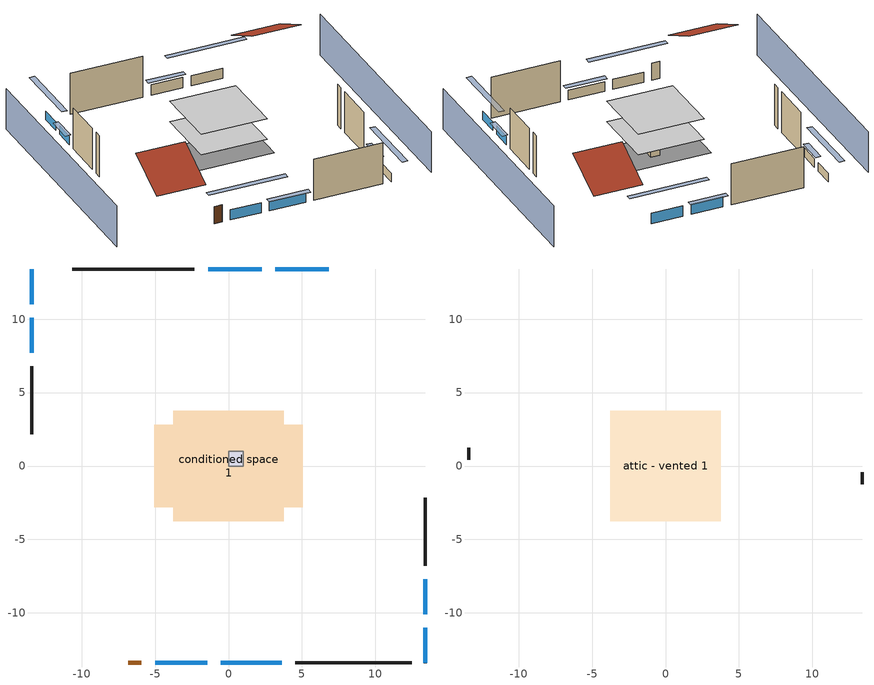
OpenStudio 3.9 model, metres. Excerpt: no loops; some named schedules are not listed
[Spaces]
conditioned space 1
 floor foundation (Slab1 construction): -5.06,-2.82 -5.06,2.82 5.06,2.82 5.06,-2.82 z0
 floor adiabatic (AdiabaticFloorConstruction): -3.78,-3.78 -3.78,3.78 3.78,3.78 3.78,-3.78 z2.44
 wall outside (Wall1 construction): -2.32,13.42 -10.62,13.42 z0:4.88
 wall outside (Wall2 construction): 13.42,-6.79 13.42,-2.17 z0:4.88
 wall outside (Wall3 construction): 4.56,-13.42 12.49,-13.42 z0:4.88
 wall outside (Wall4 construction): -13.42,6.79 -13.42,2.17 z0:4.88
 wall outside (AdiabaticWallConstruction): 6.84,13.42 3.19,13.42 / 2.26,13.42 -1.39,13.42 z0:1.22; 13.42,-13.42 13.42,-11.03 / 13.42,-10.1 13.42,-7.72 / -13.42,13.42 -13.42,11.03 / -13.42,10.1 -13.42,7.72 z0:1.04; -5,-13.42 -1.46,-13.42 z0:1.19; -0.53,-13.42 3.63,-13.42 z0:1.13
 wall outside (AdiabaticWallConstruction 1): -6.84,-13.42 -5.93,-13.42 z0:2.03
 window (WindowConstruction): 6.84,13.42 3.19,13.42 z0:1.22
 window (WindowConstruction 1): 2.26,13.42 -1.39,13.42 z0:1.22
 window (WindowConstruction 2): 13.42,-13.42 13.42,-11.03 z0:1.04
 window (WindowConstruction 3): 13.42,-10.1 13.42,-7.72 z0:1.04
 window (WindowConstruction 4): -5,-13.42 -1.46,-13.42 z0:1.19
 window (WindowConstruction 5): -0.53,-13.42 3.63,-13.42 z0:1.13
 window (WindowConstruction 6): -13.42,13.42 -13.42,11.03 z0:1.04
 window (WindowConstruction 7): -13.42,10.1 -13.42,7.72 z0:1.04
 door (Door): -6.84,-13.42 -5.93,-13.42 z0:2.03
 ceiling adiabatic (AdiabaticFloorConstruction): 3.78,-3.78 3.78,3.78 -3.78,3.78 -3.78,-3.78 z2.44
furnace airloop ret air space
 floor adiabatic (AdiabaticConst): 0,0 0,1 1,1 1,0 z0
 wall adiabatic (AdiabaticConst): 0,1 0,0 1,0 1,1 0,1 z0:1
 ceiling adiabatic (AdiabaticConst): 1,0 1,1 0,1 0,0 z1
attic - vented 1
 floor to conditioned space 1 (Floor1 construction Reversed): -3.78,-3.78 -3.78,3.78 3.78,3.78 3.78,-3.78 z4.88
 wall outside (Wall5 construction): 13.42,-1.24 13.42,-0.43 z0:4.88
 wall outside (Wall6 construction): -13.42,1.24 -13.42,0.43 z0:4.88
 roof outside (Roof1 construction): 7.77,13.42,4.88 7.77,8.37,7.4 13.42,8.37,7.4 13.42,13.42,4.88
 roof outside (Roof2 construction): -7.77,-13.42,4.88 -7.77,-8.37,7.4 -13.42,-8.37,7.4 -13.42,-13.42,4.88
shading: -17.99,13.42 -17.99,-13.42 / 17.99,-13.42 17.99,13.42 z0:4.88; 0.45,13.42 9.58,13.42 9.58,14.03 0.45,14.03 z3.96; -1.69,13.42 2.57,13.42 2.57,14.03 -1.69,14.03 z1.52; 13.42,-8.29 13.42,-16.16 14.03,-16.16 14.03,-8.29 z3.78; 13.42,-7.41 13.42,-10.41 14.03,-10.41 14.03,-7.41 z1.34; 1.29,-13.42 -7.74,-13.42 -7.74,-14.03 1.29,-14.03 z3.93; 3.94,-13.42 -0.83,-13.42 -0.83,-14.03 3.94,-14.03 z1.43; -13.42,8.29 -13.42,16.16 -14.03,16.16 -14.03,8.29 z3.78; -13.42,7.41 -13.42,10.41 -14.03,10.41 -14.03,7.41 z1.34
[Site]
Portland Intl Arpt_OR: Latitude {deg}=45.59; Longitude {deg}=-122.6; Time Zone {hr}=-8; Elevation {m}=33; Terrain=Suburbs; Keep Site Location Information=Yes
[Site:GroundTemperature:Shallow]
10.2558, 8.96328, 8.85977, 9.47314, 11.9355, 14.3863, 16.5111, 17.8571, 17.9714, 16.8767, 14.8061, 12.4304
[Site:WaterMainsTemperature]
Calculation Method=Schedule; Temperature Schedule=mains temperature schedule
[Building]
Building 1
[Material] Roughness=Rough
Name | Thickness {m} | Conductivity {W/m-K} | Density {kg/m3} | Specific Heat {J/kg-K} | Thermal Absorptance | Solar Absorptance | Visible Absorptance
wood shingles or shakes | 0.00635 | 0.162714 | 1121.4 | 1465.45 | 0.9 | 0.85 | 0.85
roof rigid ins | 0.00281632 | 0.029427 | 32.04 | 1214.23 | 0.9 | 0.7 | 0.7
osb sheathing 0.5 in. | 0.0127 | 0.115458 | 512.64 | 1214.23 | 0.9 | 0.6 | 0.6
wood siding | 0.0254 | 0.102417 | 544.68 | 1172.36 | 0.9 | 0.85 | 0.85
osb sheathing 0.5 in. 1 | 0.0127 | 0.115458 | 512.64 | 1214.23 | 0.9 | 0.7 | 0.7
wall stud and cavity | 0.1397 | 0.550994 | 139.0536 | 1170.24 | 0.9 | 0.7 | 0.7
gypsum board | 0.0127 | 0.160291 | 801 | 837.4 | 0.9 | 0.6 | 0.6
wall stud and cavity 1 | 0.1397 | 0.727959 | 139.0536 | 1170.24 | 0.9 | 0.6 | 0.6
ceiling loosefill ins | 0.169333 | 0.0480833 | 16.02 | 1046.75 | 0.9 | 0.7 | 0.7
ceiling stud and cavity | 0.1397 | 0.0824711 | 65.682 | 1177.47 | 0.9 | 0.7 | 0.7
concrete 4.0 in. | 0.1016 | 1.803125 | 2242.8 | 837.4 | 0.9 | 0.7 | 0.7
floor covering | 0.0127 | 0.0450781 | 54.468 | 1339.84 | 0.9 | 0.9 | 0.9
wood siding 1; wood siding 2 | 0.0254 | 0.102417 | 544.68 | 1172.36
wall rigid ins; floor rigid ins | 0.512978 | 0.029427 | 32.04 | 1214.23 | 0.9 | 0.7 | 0.7
wall stud and cavity 2 | 0.0889 | 0.380278 | 52.3479 | 1209.89 | 0.9 | 0.7 | 0.7
door material | 0.04445 | 0.0612267 | 512.64 | 1214.23 | 0.9 | 0.7 | 0.7
floor stud and cavity | 0.1397 | 1.75129 | 37.0049 | 1207.88 | 0.9 | 0.7 | 0.7
osb sheathing 0.75 in. | 0.01905 | 0.115458 | 512.64 | 1214.23 | 0.9 | 0.7 | 0.7
floor covering 1 | 0.0127 | 0.0433444 | 54.468 | 1339.84 | 0.9 | 0.6 | 0.6
wall stud and cavity 3 | 0.0889 | 0.391764 | 83.0341 | 1211.67 | 0.9 | 0.7 | 0.7
furniture material conditioned space 1 | 0.1524 | 0.115458 | 640.8 | 1214.23 | 0.9 | 0.6 | 0.6
[Construction]
Roof1 construction; Roof2 construction: wood shingles or shakes, roof rigid ins, osb sheathing 0.5 in.
Wall1 construction; Wall2 construction; Wall3 construction; Wall4 construction: wood siding, osb sheathing 0.5 in. 1, wall stud and cavity, gypsum board
Wall5 construction; Wall6 construction: wood siding, osb sheathing 0.5 in. 1, wall stud and cavity 1
Floor1 construction Reversed: gypsum board, ceiling stud and cavity, ceiling loosefill ins
Slab1 construction: concrete 4.0 in., floor covering
WindowConstruction; WindowConstruction 1; WindowConstruction 2; WindowConstruction 3; WindowConstruction 4; WindowConstruction 5; WindowConstruction 6; WindowConstruction 7: WindowMaterial
AdiabaticWallConstruction: wood siding 1, wall rigid ins, wall stud and cavity 2, gypsum board
Door: door material
AdiabaticWallConstruction 1: wood siding 2, wall rigid ins, wall stud and cavity 2, gypsum board
AdiabaticFloorConstruction: floor stud and cavity, floor rigid ins, osb sheathing 0.75 in., floor covering 1
PartitionWallConstruction: gypsum board, wall stud and cavity 3, gypsum board
furniture construction conditioned space 1: furniture material conditioned space 1
AdiabaticConst: Adiabatic
[WindowMaterial:SimpleGlazingSystem]
WindowMaterial: U-Factor {W/m2-K}=4.76952; Solar Heat Gain Coefficient=0.63
[Material:NoMass]
Adiabatic: Roughness=Rough; Thermal Resistance {m2-K/W}=176.1
[ThermalZone] Multiplier=1; Use Ideal Air Loads=No
Name | Volume {m3} | Thermostat
conditioned space | 278.185 | conditioned space temperature setpoint
attic - vented | 32.1115
furnace airloop ret air zone | 1
[Sizing:Zone] Zone Cooling Design Supply Air Temperature Input Method=SupplyAirTemperature; Zone Cooling Design Supply Air Temperature {C}=14; Zone Cooling Design Supply Air Temperature Difference {deltaC}=11.11; Zone Heating Design Supply Air Temperature Input Method=SupplyAirTemperature; Zone Heating Design Supply Air Temperature {C}=40; Zone Heating Design Supply Air Temperature Difference {deltaC}=11.11; Zone Cooling Design Supply Air Humidity Ratio {kg-H2O/kg-air}=0.0085; Zone Heating Design Supply Air Humidity Ratio {kg-H2O/kg-air}=0.008; Cooling Design Air Flow Method=DesignDay; Heating Design Air Flow Method=DesignDay; Account for Dedicated Outdoor Air System=No; Dedicated Outdoor Air System Control Strategy=NeutralSupplyAir; Dedicated Outdoor Air Low Setpoint Temperature for Design {C}=autosize; Dedicated Outdoor Air High Setpoint Temperature for Design {C}=autosize; Zone Load Sizing Method=Sensible Load Only No Latent Load; Zone Latent Cooling Design Supply Air Humidity Ratio Input Method=HumidityRatioDifference; Zone Cooling Design Supply Air Humidity Ratio Difference {kgWater/kgDryAir}=0.005; Zone Latent Heating Design Supply Air Humidity Ratio Input Method=HumidityRatioDifference; Zone Humidification Design Supply Air Humidity Ratio Difference {kgWater/kgDryAir}=0.005; Sizing Option=Coincident
attic - vented; furnace airloop ret air zone
[Space]
Name | Thermal Zone | Volume {m3}
conditioned space 1 | conditioned space | 278.185
attic - vented 1 | attic - vented | 32.1115
furnace airloop ret air space | furnace airloop ret air zone
[ThermostatSetpoint:DualSetpoint]
conditioned space temperature setpoint: Heating Setpoint Temperature Schedule=heating setpoint; Cooling Setpoint Temperature Schedule=cooling setpoint; Temperature Difference Between Cutout And Setpoint {deltaC}=0
[Foundation:Kiva]
Foundation Kiva 1: Initial Indoor Air Temperature {C}=20; Wall Height Above Grade {m}=0.1016; Wall Depth Below Slab {m}=0.2032
[Foundation:Kiva:Settings]
Soil Conductivity {W/m-K}=1.9041; Soil Density {kg/m3}=1842.3; Soil Specific Heat {J/kg-K}=418.7; Ground Solar Absorptivity=0.9; Ground Thermal Absorptivity=0.9; Ground Surface Roughness {m}=0.03; Far-Field Width {m}=40; Deep-Ground Boundary Condition=ZeroFlux; Deep-Ground Depth {m}=40; Minimum Cell Dimension {m}=0.2; Maximum Cell Growth Coefficient=3; Simulation Timestep=Timestep
[SurfaceProperty:ExposedFoundationPerimeter]
Slab1: Exposed Perimeter Calculation Method=TotalExposedPerimeter; Total Exposed Perimeter {m}=31.51632
[SurfaceProperty:IncidentSolarMultiplier] Incident Solar Multiplier=1; Incident Solar Multiplier Schedule=trans schedule winter=0.85 summer=0.7
Window1; Window2; Window3; Window4; Window5; Window6; Window7; Window8
[InternalMass:Definition] Design Level Calculation Method=SurfaceArea
Name | Construction | Surface Area {m2}
partition wall mass | PartitionWallConstruction | 114.085
furniture mass conditioned space 1 | furniture construction conditioned space 1 | 45.63397
[InternalMass] Space or SpaceType=conditioned space 1; Multiplier=1
Name | Internal Mass Definition
partition wall mass | partition wall mass
furniture mass conditioned space 1 | furniture mass conditioned space 1
[EnergyManagementSystem:Sensor]
Name | Output Variable or Output Meter Index Key | Output Variable or Output Meter
water_heater_T_set | water heater setpoint | Schedule Value
out_pb_s |  | Site Outdoor Air Barometric Pressure
out_wt_s |  | Site Outdoor Air Humidity Ratio
site_vw_s |  | Site Wind Speed
cool_season | cooling season schedule | Schedule Value
furnace_airloop_AH_MFR_s | Node 14 | System Node Mass Flow Rate
furnace_airloop_AH_VFR_s | Node 14 | System Node Current Density Volume Flow Rate
furnace_airloop_AH_Tout_s | Node 14 | System Node Temperature
furnace_airloop_AH_Wout_s | Node 14 | System Node Humidity Ratio
furnace_airloop_RA_T_s | Node 17 | System Node Temperature
furnace_airloop_Ra_W_s | Node 17 | System Node Humidity Ratio
furnace_airloop_0_DZ_T_s | attic - vented | Zone Air Temperature
furnace_airloop_0_DZ_W_s | attic - vented | Zone Mean Air Humidity Ratio
natural_vent_s | natural vent schedule | Schedule Value
htg_sp_s | heating setpoint | Schedule Value
clg_sp_s | cooling setpoint | Schedule Value
mech_vent_range_fan_0_sch_s | mech vent range fan 0 schedule | Schedule Value
mech_vent_bath_fan_0_sch_s | mech vent bath fan 0 schedule | Schedule Value
clothes_dryer_exhaust_0_sch_s | clothes_dryer | Schedule Value
htg_load_cond |  | Heating:EnergyTransfer:Zone:CONDITIONED SPACE
clg_load_cond |  | Cooling:EnergyTransfer:Zone:CONDITIONED SPACE
htg_load_duct |  | Heating:EnergyTransfer:Zone:FURNACE AIRLOOP RET AIR ZONE
clg_load_duct |  | Cooling:EnergyTransfer:Zone:FURNACE AIRLOOP RET AIR ZONE
s_conv | Floor1 | Surface Inside Face Convection Heat Gain Energy
s_ig | Floor1 | Surface Inside Face Internal Gains Radiation Heat Gain Energy
s_sol | Floor1 | Surface Inside Face Solar Radiation Heat Gain Energy
s_lgt | Floor1 | Surface Inside Face Lights Radiation Heat Gain Energy
s_surf | Floor1 | Surface Inside Face Net Surface Thermal Radiation Heat Gain Energy
s_conv_1 | inferred conditioned ceiling | Surface Inside Face Convection Heat Gain Energy
s_ig_1 | inferred conditioned ceiling | Surface Inside Face Internal Gains Radiation Heat Gain Energy
s_sol_1 | inferred conditioned ceiling | Surface Inside Face Solar Radiation Heat Gain Energy
s_lgt_1 | inferred conditioned ceiling | Surface Inside Face Lights Radiation Heat Gain Energy
s_surf_1 | inferred conditioned ceiling | Surface Inside Face Net Surface Thermal Radiation Heat Gain Energy
s_conv_2 | inferred conditioned floor | Surface Inside Face Convection Heat Gain Energy
s_ig_2 | inferred conditioned floor | Surface Inside Face Internal Gains Radiation Heat Gain Energy
s_sol_2 | inferred conditioned floor | Surface Inside Face Solar Radiation Heat Gain Energy
s_lgt_2 | inferred conditioned floor | Surface Inside Face Lights Radiation Heat Gain Energy
s_surf_2 | inferred conditioned floor | Surface Inside Face Net Surface Thermal Radiation Heat Gain Energy
s_conv_3 | Slab1 | Surface Inside Face Convection Heat Gain Energy
s_ig_3 | Slab1 | Surface Inside Face Internal Gains Radiation Heat Gain Energy
s_sol_3 | Slab1 | Surface Inside Face Solar Radiation Heat Gain Energy
s_lgt_3 | Slab1 | Surface Inside Face Lights Radiation Heat Gain Energy
s_surf_3 | Slab1 | Surface Inside Face Net Surface Thermal Radiation Heat Gain Energy
ss_sol | Door1 | Surface Inside Face Solar Radiation Heat Gain Energy
ss_lgt | Door1 | Surface Inside Face Lights Radiation Heat Gain Energy
ss_conv | Door1 | Surface Inside Face Convection Heat Gain Energy
ss_ig | Door1 | Surface Inside Face Internal Gains Radiation Heat Gain Energy
ss_surf | Door1 | Surface Inside Face Net Surface Thermal Radiation Heat Gain Energy
ss_conv_1 | Window1 | Surface Inside Face Convection Heat Gain Energy
ss_ig_1 | Window1 | Surface Inside Face Internal Gains Radiation Heat Gain Energy
ss_surf_1 | Window1 | Surface Inside Face Net Surface Thermal Radiation Heat Gain Energy
ss_trans_in | Window1 | Surface Window Transmitted Solar Radiation Rate
ss_back_out | Window1 | Surface Window Shortwave from Zone Back Out Window Heat Transfer Rate
ss_trans_out | Window1 | Surface Inside Face Initial Transmitted Diffuse Transmitted Out Window Solar Radiation Rate
ss_conv_2 | Window2 | Surface Inside Face Convection Heat Gain Energy
ss_ig_2 | Window2 | Surface Inside Face Internal Gains Radiation Heat Gain Energy
ss_surf_2 | Window2 | Surface Inside Face Net Surface Thermal Radiation Heat Gain Energy
ss_trans_in_1 | Window2 | Surface Window Transmitted Solar Radiation Rate
ss_back_out_1 | Window2 | Surface Window Shortwave from Zone Back Out Window Heat Transfer Rate
ss_trans_out_1 | Window2 | Surface Inside Face Initial Transmitted Diffuse Transmitted Out Window Solar Radiation Rate
ss_conv_3 | Window3 | Surface Inside Face Convection Heat Gain Energy
ss_ig_3 | Window3 | Surface Inside Face Internal Gains Radiation Heat Gain Energy
ss_surf_3 | Window3 | Surface Inside Face Net Surface Thermal Radiation Heat Gain Energy
ss_trans_in_2 | Window3 | Surface Window Transmitted Solar Radiation Rate
ss_back_out_2 | Window3 | Surface Window Shortwave from Zone Back Out Window Heat Transfer Rate
ss_trans_out_2 | Window3 | Surface Inside Face Initial Transmitted Diffuse Transmitted Out Window Solar Radiation Rate
ss_conv_4 | Window4 | Surface Inside Face Convection Heat Gain Energy
ss_ig_4 | Window4 | Surface Inside Face Internal Gains Radiation Heat Gain Energy
ss_surf_4 | Window4 | Surface Inside Face Net Surface Thermal Radiation Heat Gain Energy
ss_trans_in_3 | Window4 | Surface Window Transmitted Solar Radiation Rate
ss_back_out_3 | Window4 | Surface Window Shortwave from Zone Back Out Window Heat Transfer Rate
ss_trans_out_3 | Window4 | Surface Inside Face Initial Transmitted Diffuse Transmitted Out Window Solar Radiation Rate
ss_conv_5 | Window5 | Surface Inside Face Convection Heat Gain Energy
ss_ig_5 | Window5 | Surface Inside Face Internal Gains Radiation Heat Gain Energy
ss_surf_5 | Window5 | Surface Inside Face Net Surface Thermal Radiation Heat Gain Energy
ss_trans_in_4 | Window5 | Surface Window Transmitted Solar Radiation Rate
ss_back_out_4 | Window5 | Surface Window Shortwave from Zone Back Out Window Heat Transfer Rate
ss_trans_out_4 | Window5 | Surface Inside Face Initial Transmitted Diffuse Transmitted Out Window Solar Radiation Rate
ss_conv_6 | Window6 | Surface Inside Face Convection Heat Gain Energy
ss_ig_6 | Window6 | Surface Inside Face Internal Gains Radiation Heat Gain Energy
ss_surf_6 | Window6 | Surface Inside Face Net Surface Thermal Radiation Heat Gain Energy
ss_trans_in_5 | Window6 | Surface Window Transmitted Solar Radiation Rate
ss_back_out_5 | Window6 | Surface Window Shortwave from Zone Back Out Window Heat Transfer Rate
ss_trans_out_5 | Window6 | Surface Inside Face Initial Transmitted Diffuse Transmitted Out Window Solar Radiation Rate
ss_conv_7 | Window7 | Surface Inside Face Convection Heat Gain Energy
ss_ig_7 | Window7 | Surface Inside Face Internal Gains Radiation Heat Gain Energy
ss_surf_7 | Window7 | Surface Inside Face Net Surface Thermal Radiation Heat Gain Energy
ss_trans_in_6 | Window7 | Surface Window Transmitted Solar Radiation Rate
ss_back_out_6 | Window7 | Surface Window Shortwave from Zone Back Out Window Heat Transfer Rate
ss_trans_out_6 | Window7 | Surface Inside Face Initial Transmitted Diffuse Transmitted Out Window Solar Radiation Rate
ss_conv_8 | Window8 | Surface Inside Face Convection Heat Gain Energy
ss_ig_8 | Window8 | Surface Inside Face Internal Gains Radiation Heat Gain Energy
ss_surf_8 | Window8 | Surface Inside Face Net Surface Thermal Radiation Heat Gain Energy
ss_trans_in_7 | Window8 | Surface Window Transmitted Solar Radiation Rate
ss_back_out_7 | Window8 | Surface Window Shortwave from Zone Back Out Window Heat Transfer Rate
ss_trans_out_7 | Window8 | Surface Inside Face Initial Transmitted Diffuse Transmitted Out Window Solar Radiation Rate
s_conv_4 | Wall1 | Surface Inside Face Convection Heat Gain Energy
s_ig_4 | Wall1 | Surface Inside Face Internal Gains Radiation Heat Gain Energy
s_sol_4 | Wall1 | Surface Inside Face Solar Radiation Heat Gain Energy
s_lgt_4 | Wall1 | Surface Inside Face Lights Radiation Heat Gain Energy
s_surf_4 | Wall1 | Surface Inside Face Net Surface Thermal Radiation Heat Gain Energy
s_conv_5 | Wall2 | Surface Inside Face Convection Heat Gain Energy
s_ig_5 | Wall2 | Surface Inside Face Internal Gains Radiation Heat Gain Energy
s_sol_5 | Wall2 | Surface Inside Face Solar Radiation Heat Gain Energy
s_lgt_5 | Wall2 | Surface Inside Face Lights Radiation Heat Gain Energy
s_surf_5 | Wall2 | Surface Inside Face Net Surface Thermal Radiation Heat Gain Energy
s_conv_6 | Wall3 | Surface Inside Face Convection Heat Gain Energy
s_ig_6 | Wall3 | Surface Inside Face Internal Gains Radiation Heat Gain Energy
s_sol_6 | Wall3 | Surface Inside Face Solar Radiation Heat Gain Energy
s_lgt_6 | Wall3 | Surface Inside Face Lights Radiation Heat Gain Energy
s_surf_6 | Wall3 | Surface Inside Face Net Surface Thermal Radiation Heat Gain Energy
s_conv_7 | Wall4 | Surface Inside Face Convection Heat Gain Energy
s_ig_7 | Wall4 | Surface Inside Face Internal Gains Radiation Heat Gain Energy
s_sol_7 | Wall4 | Surface Inside Face Solar Radiation Heat Gain Energy
s_lgt_7 | Wall4 | Surface Inside Face Lights Radiation Heat Gain Energy
s_surf_7 | Wall4 | Surface Inside Face Net Surface Thermal Radiation Heat Gain Energy
[OtherEquipment:Definition] Design Level Calculation Method=EquipmentLevel
Name | Design Level {W} | Fraction Latent | Fraction Radiant | Fraction Lost
water heater sens; furnace airloop_0 SupSensLkToCond; furnace airloop_0 SupCondToLv; furnace airloop_0 RetCondToRP; furnace airloop_0 RetSensLkToRP; furnace airloop_0 SupCondToDZ; furnace airloop_0 RetCondToDZ; furnace airloop_0 SupSensLkToDZ; mech vent house fan sensible load | 0 | 0 | 0 | 0
water heater lat; furnace airloop_0 SupLatLkToCond; furnace airloop_0 RetLatLkToRP; furnace airloop_0 SupLatLkToDZ; mech vent house fan latent load | 0 | 1 | 0 | 0
water heater energy adjustment1 | 0.01 | 0 | 0 | 1
clothes dryer 2 | 0 | 0.015 | 0.081 | 0.85
cooking range 2 | 0 | 0.08 | 0.432 | 0.2
general water use sensible | -43.4886 | 0 | 0.6 | 0
general water use latent | 44.1266 | 1 | 0 | 0
[OtherEquipment]
Name | Other Equipment Definition | Space or SpaceType | Schedule | Fuel Type
water heater sens | water heater sens | conditioned space 1 | Always On Discrete
water heater lat | water heater lat | conditioned space 1 | Always On Discrete
water heater energy adjustment1 | water heater energy adjustment1 | conditioned space 1 | Always On Discrete | Electricity
clothes dryer 1 | clothes dryer 2 | conditioned space 1 | clothes_dryer | Electricity
cooking range 1 | cooking range 2 | conditioned space 1 | cooking_range | Electricity
general water use sensible | general water use sensible | conditioned space 1 | general water use schedule
general water use latent | general water use latent | conditioned space 1 | general water use schedule
furnace airloop_0 SupSensLkToCond | furnace airloop_0 SupSensLkToCond | conditioned space 1 | Always On Discrete
furnace airloop_0 SupLatLkToCond | furnace airloop_0 SupLatLkToCond | conditioned space 1 | Always On Discrete
furnace airloop_0 SupCondToLv | furnace airloop_0 SupCondToLv | conditioned space 1 | Always On Discrete
furnace airloop_0 RetCondToRP | furnace airloop_0 RetCondToRP | furnace airloop ret air space | Always On Discrete
furnace airloop_0 RetSensLkToRP | furnace airloop_0 RetSensLkToRP | furnace airloop ret air space | Always On Discrete
furnace airloop_0 RetLatLkToRP | furnace airloop_0 RetLatLkToRP | furnace airloop ret air space | Always On Discrete
furnace airloop_0 SupCondToDZ | furnace airloop_0 SupCondToDZ | attic - vented 1 | Always On Discrete
furnace airloop_0 RetCondToDZ | furnace airloop_0 RetCondToDZ | attic - vented 1 | Always On Discrete
furnace airloop_0 SupSensLkToDZ | furnace airloop_0 SupSensLkToDZ | attic - vented 1 | Always On Discrete
furnace airloop_0 SupLatLkToDZ | furnace airloop_0 SupLatLkToDZ | attic - vented 1 | Always On Discrete
mech vent house fan sensible load | mech vent house fan sensible load | conditioned space 1 | Always On Discrete
mech vent house fan latent load | mech vent house fan latent load | conditioned space 1 | Always On Discrete
[ElectricEquipment:Definition] Design Level Calculation Method=EquipmentLevel
Name | Design Level {W} | Fraction Latent | Fraction Radiant | Fraction Lost
clothes washer | 538.83 | 0.03 | 0.162 | 0.7
clothes dryer | 7770.28 | 0.015 | 0.081 | 0.85
fridge | 43.7215 | 0 | 0.6 | 0
cooking range | 1469.26 | 0.08 | 0.432 | 0.2
misc tv | 389.06 | 0 | 0.6 | 0
misc plug loads | 295.024 | 0.021 | 0.558 | 0.049
whole house fan; mech vent house fan | 0 | 0 | 0 | 1
mech vent house fan cfis | 0 | 0 | 0 | 0
mech vent range fan 0; mech vent bath fan 0 | 30 | 0 | 0 | 1
[ElectricEquipment] Space or SpaceType=conditioned space 1
Name | Electric Equipment Definition | Schedule
clothes washer | clothes washer | clothes_washer
clothes dryer | clothes dryer | clothes_dryer
fridge | fridge | fridge schedule
cooking range | cooking range | cooking_range
misc tv | misc tv | plug_loads_tv
misc plug loads | misc plug loads | plug_loads_other
whole house fan | whole house fan | Always On Discrete
mech vent house fan | mech vent house fan | mech vent house fan schedule
mech vent house fan cfis | mech vent house fan cfis | mech vent house fan cfis schedule
mech vent range fan 0 | mech vent range fan 0 | mech vent range fan 0 schedule
mech vent bath fan 0 | mech vent bath fan 0 | mech vent bath fan 0 schedule
[WaterUse:Equipment:Definition]
clothes washer: Peak Flow Rate {m3/s}=1.34413e-05
[Lights:Definition]
interior lighting: Design Level Calculation Method=LightingLevel; Lighting Level {W}=201.82; Fraction Radiant=0.6; Fraction Visible=0.2; Return Air Fraction=0
[Lights]
interior lighting: Lights Definition=interior lighting; Space or SpaceType=conditioned space 1; Schedule=lighting_interior; Fraction Replaceable=1
[Exterior:Lights:Definition]
exterior lighting: Design Level {W}=6.19068
[Exterior:Lights]
exterior lighting: Exterior Lights Definition=exterior lighting; Schedule=exterior lighting schedule
[People:Definition]
occupants: Number of People Calculation Method=People; Number of People {people}=2; Fraction Radiant=0.314171; Sensible Heat Fraction=0.56303; Carbon Dioxide Generation Rate {m3/s-W}=0; Enable ASHRAE 55 Comfort Warnings=No; Mean Radiant Temperature Calculation Type=EnclosureAveraged
[People]
occupants: People Definition=occupants; Space or SpaceType=conditioned space 1; Number of People Schedule=occupants; Activity Level Schedule=occupants activity schedule; Multiplier=1
[ZoneMixing] Schedule=Always On Continuous; Design Flow Rate Calculation Method=Flow/Zone; Design Flow Rate {m3/s}=0
Name | Zone or Space | Source Zone or Space
furnace airloop_0 ZoneMixDZToCond mix | conditioned space | attic - vented
furnace airloop_0 ZoneMixCondToDZ mix; whole house fan mix | attic - vented | conditioned space
[SpaceInfiltration:DesignFlowRate] Schedule=Always On Discrete; Design Flow Rate Calculation Method=Flow/Space; Design Flow Rate {m3/s}=0
Name | Space or SpaceType
natural vent flow; whole house fan flow; infil flow | conditioned space 1
attic_vented 1 duct leakage imbalance infil flow | attic - vented 1
[SpaceInfiltration:EffectiveLeakageArea]
infil attic - vented 1: Space or SpaceType=attic - vented 1; Schedule=Always On Discrete; Effective Air Leakage Area {cm2}=1901.23; Stack Coefficient=0.000117438; Wind Coefficient=4.01021e-05
